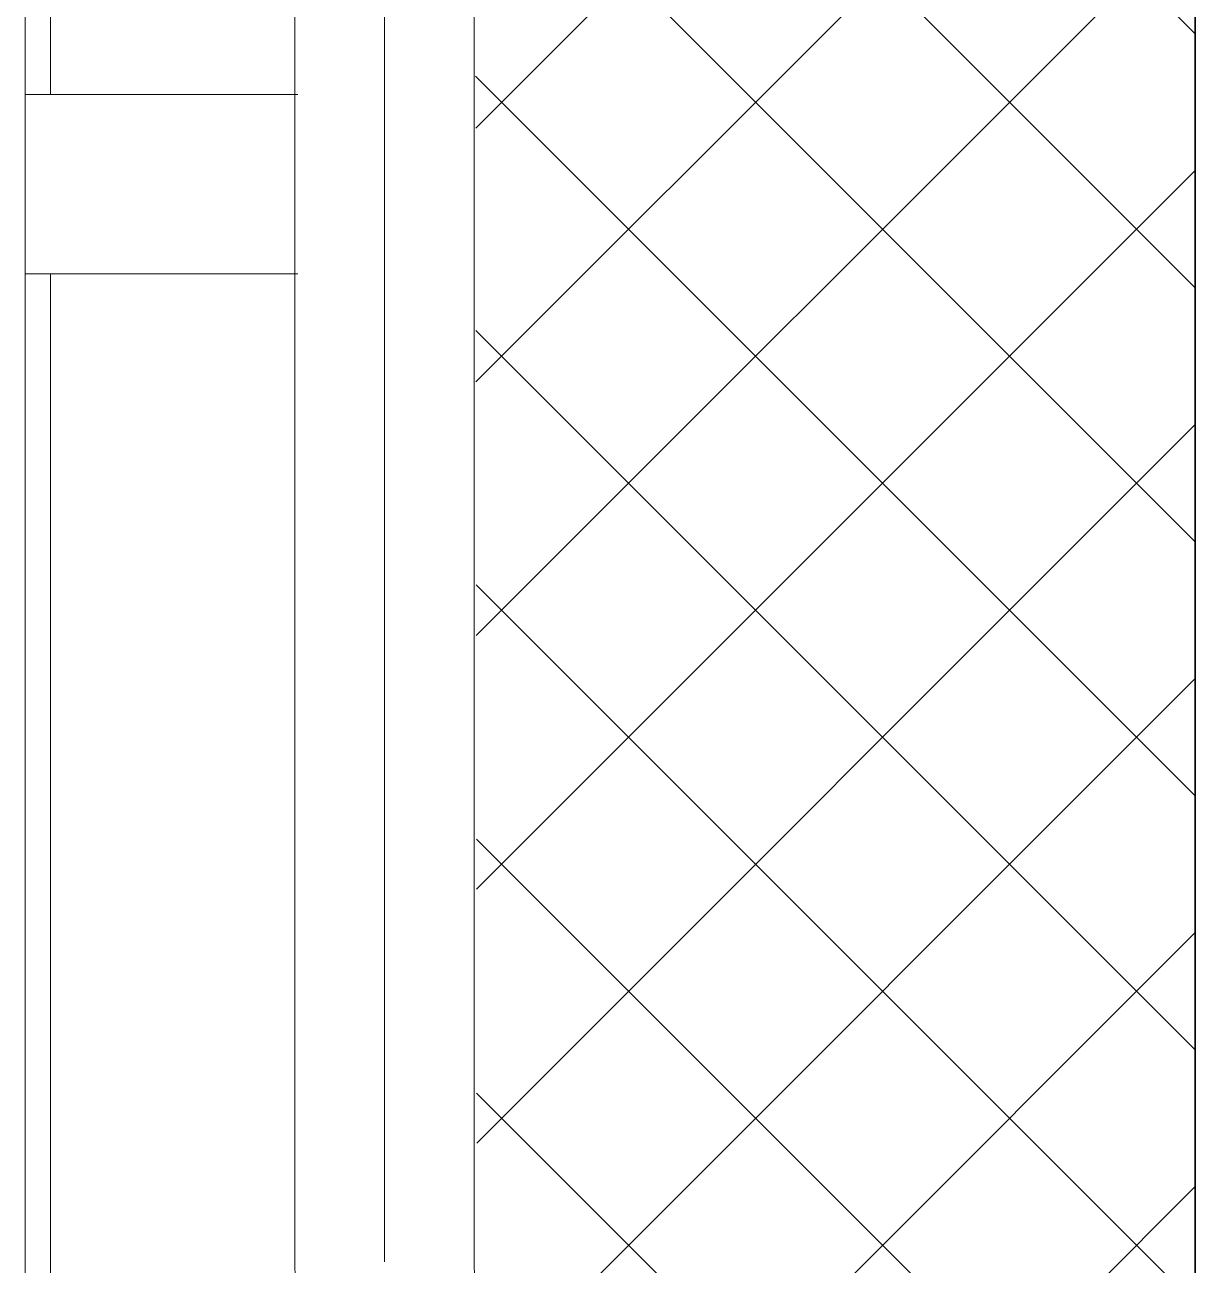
# Model space of a CAD drawing. Header units: millimetres. Extents: x -187664 to 435448, y -313239 to 299894.
# Drawn here: x 5698.4 to 6024.2, y -309490.6 to -309145.3 of the extents above; entities that cross this region are included whole.
import ezdxf

# ---------------------------------------------------------------- set-up
doc = ezdxf.new("R2010")
doc.units = ezdxf.units.MM
for name, color, linetype, lineweight in [('A-GENM', 7, 'Continuous', 9), ('A-GLAZ-CURT', 7, 'Continuous', 9), ('I-WALL-E', 7, 'Continuous', 35)]:
    doc.layers.add(name, color=color, linetype=linetype, lineweight=lineweight)

# ---------------------------------------------------------------- blocks, each defined once
blk = doc.blocks.new('DPA_CP_Fence Type D - Fence Post Left w MRTA Logo-17948264-2140-01 ENTRANCE 1 ELEVATION 2')
at = {"layer": 'A-GLAZ-CURT'}
h = blk.add_hatch(dxfattribs=at)
h.set_pattern_fill('FP_15', style=0, pattern_type=2)
h.set_pattern_definition([(45, (-18634.849, 101450), (-35.35533905932738, 35.35533905932738), []), (135, (-18634.849, 101450), (-35.35533905932738, -35.35533905932737), [])])
h.paths.add_polyline_path([(-18844.7115991986, 101555), (-18647.02053821729, 101555), (-18647.02053821729, 102352.9999999409), (-18706.74742907667, 102352.9999999588), (-18847.80894508605, 102434.8975398161), (-18846.97758457926, 101568.1587259648), (-18844.96361043777, 101555.6087785465)])
h.paths.add_polyline_path([(-18647.02053821729, 102359.9932885858), (-18647.02053821729, 102540.0067112767), (-18803.67469691882, 102449.9999999827), (-18657.65269713336, 102366.10206774)])
h.paths.add_polyline_path([(-18847.80894508605, 102465.0958884992), (-18706.67469689486, 102546.9999999587), (-18647.02053821729, 102546.9999999587), (-18647.02053821729, 103400.1316524976), (-18777.90163480047, 103399.4656676418), (-18791.84354262818, 103397.3794474859), (-18814.04311926835, 103387.4958206951), (-18829.36333576854, 103373.6034262517), (-18839.97460589165, 103357.7026866968), (-18846.12450740405, 103340.1820897623), (-18847.80894508605, 103325), (-18847.80894508605, 102546.9999999587)])
at = {"layer": 'A-GLAZ-CURT', "color": 7}
for p, q in [((-18897.67729258847, 103325), (-18897.67729258847, 101575)), ((-18847.67729258846, 101575), (-18847.67729258846, 103325)), ((-18972.67729258847, 101555), (-18972.67729258847, 103125)), ((-18872.67729258846, 102449.3356129233), (-18872.67729258846, 101574.9999999999)), ((-18872.67729258846, 101574.9999999999), (-18872.67729258846, 102449.3356129233)), ((-18896.82543824569, 101899.9999999999), (-18972.79664000888, 101899.9999999999)), ((-18972.67729258846, 101899.9999999999), (-18897.51909106766, 101899.9999999999)), ((-18872.67729258846, 101849.9999999999), (-18872.67729258846, 101899.9999999999)), ((-18872.67729258846, 101899.9999999999), (-18872.67729258846, 101849.9999999999)), ((-18972.79664000888, 101849.9999999999), (-18896.82543824569, 101849.9999999999)), ((-18897.54342976317, 101849.9999999999), (-18972.67729258846, 101849.9999999999))]:
    blk.add_line(p, q, dxfattribs=at)
at = {"layer": 'A-GLAZ-CURT', "color": 7, "flags": 128}
for points in [[(-18897.67729258847, 101575), (-18897.57730592109, 101570.0013332267), (-18897.27750587629, 101565.0106632539), (-18896.7783720702, 101560.0359740889), (-18896.08070301042, 101555.0852241732)], [(-18845.11492275125, 101555.6087785465), (-18845.33092509733, 101556.3868411261), (-18846.01713777111, 101559.3071000581), (-18846.58602233759, 101562.2524642825), (-18847.03666870284, 101565.2182218446), (-18847.36835592878, 101568.1996281652), (-18847.58055338663, 101571.19191363), (-18847.6729216057, 101574.1902912206), (-18847.67729258846, 101575)]]:
    blk.add_lwpolyline(points, dxfattribs=at)
blk = doc.blocks.new('BOLLARD - BOLLARD-17242057-2140-01 ENTRANCE 1 ELEVATION 2')
at = {"layer": 'A-GENM', "color": 7}
for p, q in [((-18965.68477914524, 101900), (-18965.68477914524, 102410)), ((-18965.68477914524, 101555), (-18965.68477914524, 101850))]:
    blk.add_line(p, q, dxfattribs=at)

msp = doc.modelspace()

# ---------------------------------------------------------------- linework, layer by layer
at = {"layer": 'I-WALL-E', "color": 7}
for p, q in [((6024.152360771162, -305514.7103361312), (6024.152360771162, -309614.7103361312)), ((6024.152360771162, -305514.7103361312), (6024.152360771162, -309609.7103361312)), ((6024.152360771162, -309609.7103361312), (6024.152360771162, -305514.7103361312)), ((6024.152360771162, -305514.7103361312), (6024.152360771162, -309614.7103361312)), ((6024.152360771162, -305514.7103361312), (6024.152360771162, -309614.7103361312)), ((6024.152360771162, -309614.7103361312), (6024.152360771162, -305514.7103361312)), ((6024.152360771162, -309614.7103361312), (6024.152360771162, -305514.7103361312)), ((6024.152360771162, -305514.7103361312), (6024.152360771162, -309614.7103361312)), ((6024.152360771162, -309614.7103361312), (6024.152360771162, -305514.7103361312)), ((6024.152360771162, -305514.7103361312), (6024.152360771162, -309614.7103361312))]:
    msp.add_line(p, q, dxfattribs=at)

# ---------------------------------------------------------------- block references
at = {"layer": 'A-GENM', "color": 7}
msp.add_blockref('BOLLARD - BOLLARD-17242057-2140-01 ENTRANCE 1 ELEVATION 2', (24671.17289898844, -411064.7103361311), dxfattribs=at)
at = {"layer": 'A-GLAZ-CURT', "color": 7}
msp.add_blockref('DPA_CP_Fence Type D - Fence Post Left w MRTA Logo-17948264-2140-01 ENTRANCE 1 ELEVATION 2', (24671.17289898844, -411064.7103361311), dxfattribs=at)

doc.saveas('drawing.dxf')
